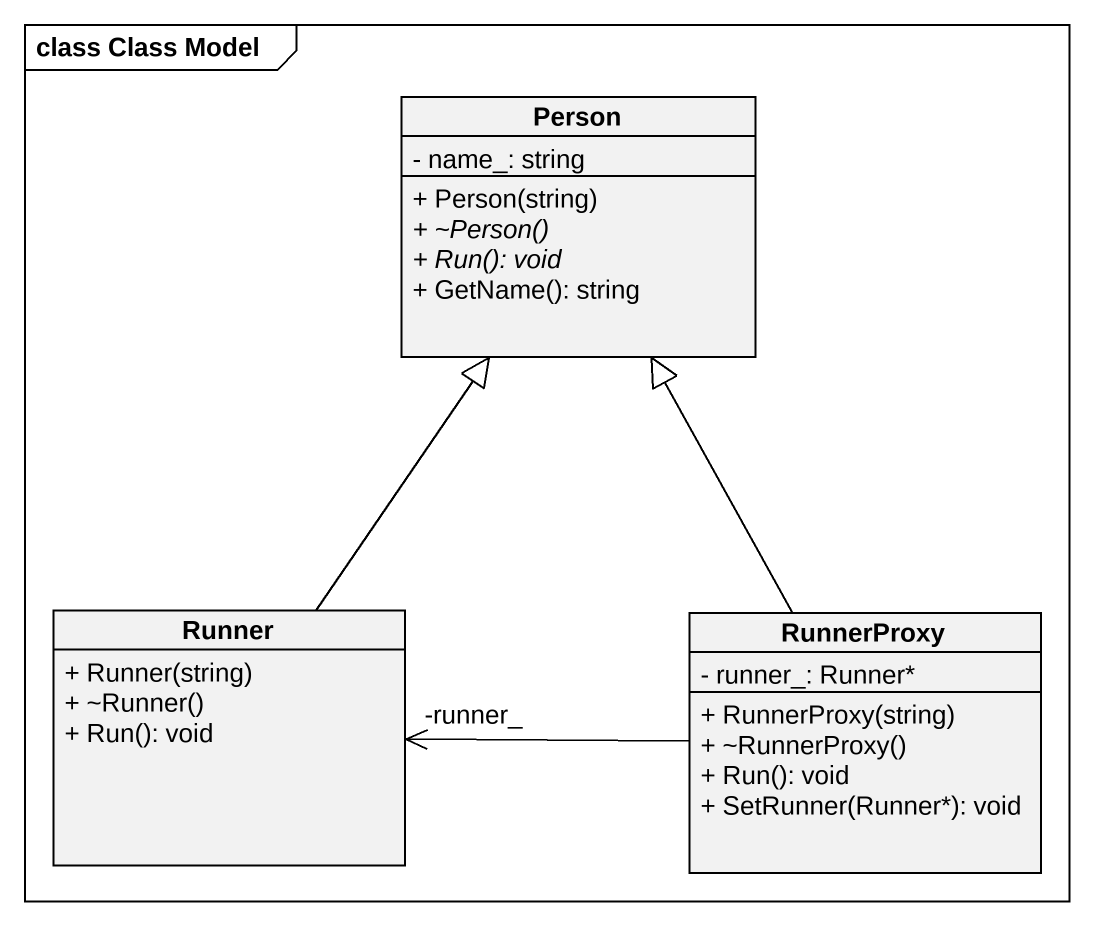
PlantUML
@startuml
mainframe class Class Model
hide circle
hide empty members
skinparam classAttributeIconSize 0
class "Person" as Person_ {
  - name_: string
  + Person(string)
  {abstract} + ~Person()
  {abstract} + Run(): void
  + GetName(): string
}
class Runner {
  + Runner(string)
  + ~Runner()
  + Run(): void
}
class RunnerProxy {
  - runner_: Runner*
  + RunnerProxy(string)
  + ~RunnerProxy()
  + Run(): void
  + SetRunner(Runner*): void
}
Runner -up-|> Person_
RunnerProxy -up-|> Person_
RunnerProxy -left-> "-runner_" Runner
@enduml
